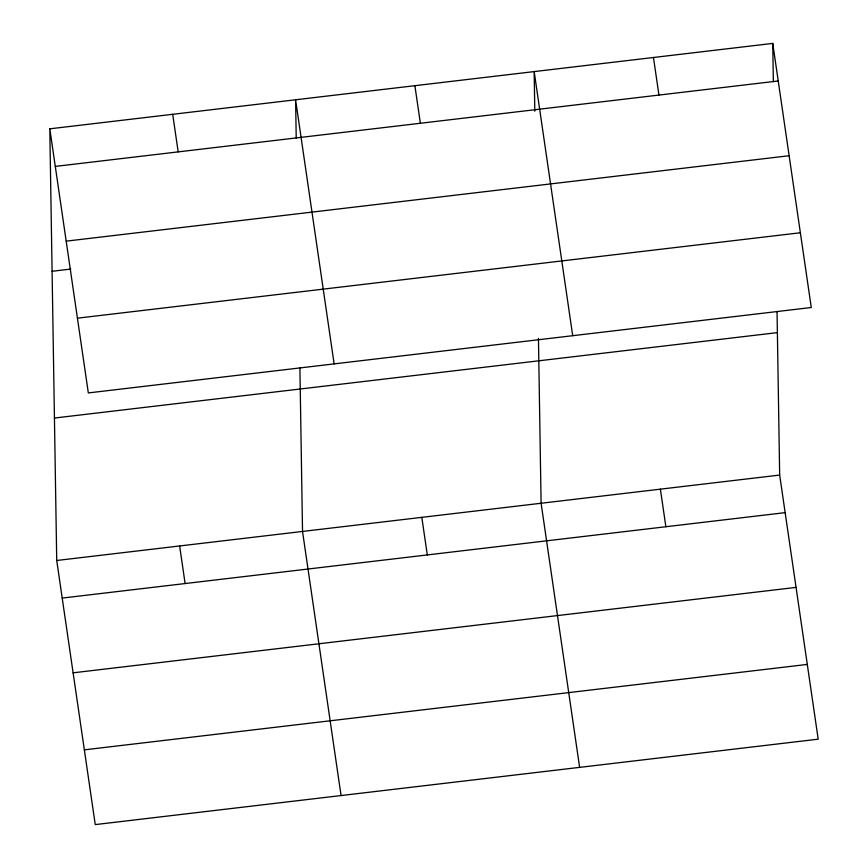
<?xml version="1.0" encoding="UTF-8"?>
<svg xmlns="http://www.w3.org/2000/svg" width="868" height="868" viewBox="0 0 868 868"><rect width="100%" height="100%" fill="white"/><g stroke="black" fill="none" stroke-linecap="round" stroke-linejoin="round"><path stroke-width="1.3" d="M49.801 128.822L772.748 43.4L811.276 307.511L88.33 392.933L49.801 128.822L56.724 560.489L95.252 824.6L818.198 739.178L779.67 475.067L777.044 311.46M55.281 166.406L778.227 80.974M66.185 241.152L789.131 155.73M52.091 271.283L70.785 269.069M77.426 318.176L800.372 232.754M54.445 418.04L777.381 332.618M56.724 560.489L779.67 475.067M62.214 598.074L785.149 512.641M73.118 672.819L796.054 587.397M84.348 749.843L807.294 664.421M653.463 57.494L658.942 95.068M660.385 489.161L665.865 526.735M572.706 335.699L534.167 71.588L534.807 111.158M579.629 767.366L541.1 503.256L538.453 338.336M414.882 85.682L420.372 123.256M421.815 517.35L427.295 554.923M334.126 363.887L295.597 99.777L296.216 138.034M341.059 795.555L302.531 531.444L299.905 367.848M172.699 114.305L178.179 151.878M179.633 545.972L185.112 583.546M772.748 43.4L773.355 81.646"/></g></svg>
